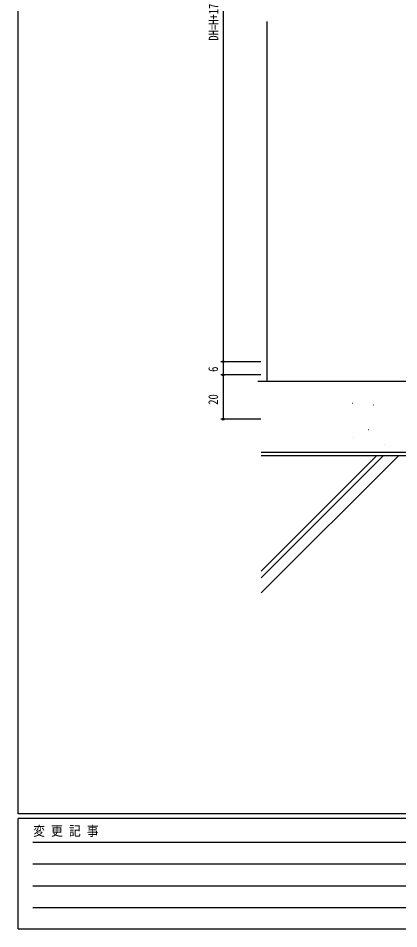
# Model space of a CAD drawing. Units: millimetres, scale not verified. Extents: x -567 to 567, y -403 to 403.
# Drawn here: x -562.7 to -390.4, y -403 to 9.4 of the extents above; entities that cross this region are included whole.
import ezdxf
from ezdxf.enums import TextEntityAlignment as Align

# ---------------------------------------------------------------- set-up
doc = ezdxf.new("R2010")
doc.units = ezdxf.units.MM
doc.header["$LTSCALE"] = 2
for name, color, linetype in [('0-5_YKK_D', 6, 'Continuous'), ('0-6_YKK_ZWAK', 7, 'Continuous'), ('0-7_YSS_K', 3, 'Continuous')]:
    doc.layers.add(name, color=color, linetype=linetype)
doc.styles.add('ＭＳ ゴシック', font='')
doc.styles.get('ＭＳ ゴシック').set_extended_font_data('MS Gothic')

msp = doc.modelspace()

# ---------------------------------------------------------------- linework, layer by layer
at = {"layer": '0-5_YKK_D'}
for p, q in [((-469.914, 170.815), (-469.914, -146.186)), ((-452.914, -146.186), (-470.914, -146.186)), ((-452.914, -146.186), (-470.914, -146.186)), ((-469.914, -146.186), (-469.914, -152.186)), ((-452.914, -152.186), (-470.914, -152.186)), ((-452.914, -152.186), (-470.914, -152.186)), ((-469.914, -152.186), (-469.914, -172.186)), ((-452.914, -172.186), (-470.914, -172.186))]:
    msp.add_line(p, q, dxfattribs=at)
for centre in [(-469.914, -146.186), (-469.914, -146.186), (-469.914, -152.186), (-469.914, -152.186), (-469.914, -172.186)]:
    msp.add_circle(centre, 0.425, dxfattribs=at)
at = {"layer": '0-6_YKK_ZWAK'}
for p, q in [((-562.7, -351), (-562.7, 399)), ((537.3, -351), (-562.7, -351)), ((483.3, -353), (-562.7, -353)), ((-562.7, -403), (-562.7, -353)), ((-556.13, -363.732), (-201.57, -363.732)), ((-556.13, -373.63), (-201.57, -373.63)), ((-556.13, -383.528), (-201.57, -383.528)), ((-556.13, -393.426), (-201.57, -393.426)), ((-562.7, -403), (483.3, -403))]:
    msp.add_line(p, q, dxfattribs=at)
at = {"layer": '0-7_YSS_K'}
for p, q in [((-449.914, -155.186), (-449.914, 7.865)), ((-386.914, -155.185), (-454.184, -155.185)), ((-411.296, -164.977), (-411.196, -164.977)), ((-401.999, -165.79), (-401.899, -165.79)), ((-404.037, -176.897), (-403.937, -176.897)), ((-410.778, -180.524), (-410.678, -180.524)), ((-397.038, -183.893), (-396.938, -183.893)), ((-452.684, -241.022), (-400.344, -188.682)), ((-452.684, -243.992), (-397.374, -188.682)), ((-452.684, -250.922), (-390.444, -188.682))]:
    msp.add_line(p, q, dxfattribs=at)
for points in [[(-452.684, -187.185), (-419.914, -187.182), (-259.914, -187.182), (-188.932, -187.182)], [(-452.684, -188.682), (-421.414, -188.682), (-258.414, -188.682), (-188.96, -188.682)]]:
    msp.add_lwpolyline(points, dxfattribs=at)

# ---------------------------------------------------------------- texts
at = {"layer": '0-5_YKK_D', "style": 'ＭＳ ゴシック', "width": 0.8}
for s, p in [('DH=H+17', (-470.714, -0.805)), ('6', (-470.914, -150.786)), ('20', (-470.914, -165.706))]:
    msp.add_text(s, height=4.399, rotation=90, dxfattribs=at).set_placement(p, align=Align.BOTTOM_LEFT)
at = {"layer": '0-6_YKK_ZWAK', "style": 'ＭＳ ゴシック', "width": 0.9}
msp.add_text('変 更 記 事', height=4.399, dxfattribs=at).set_placement((-555.965, -362.209), align=Align.BOTTOM_LEFT)

doc.saveas('drawing.dxf')
